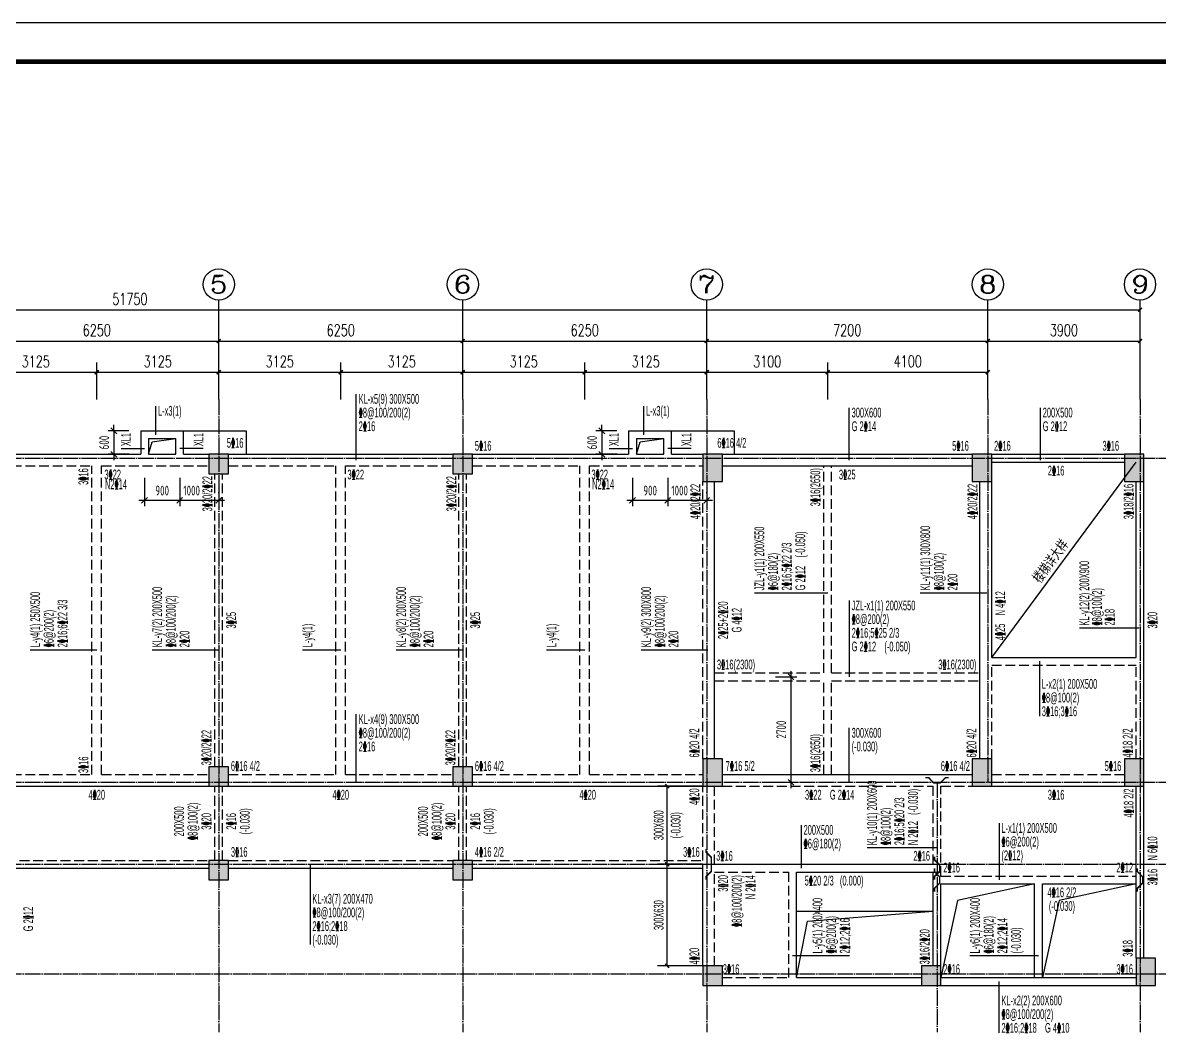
# Model space of a CAD drawing. Extents: x -441005 to 725361, y -182459 to 319313.
# Drawn here: x 318079 to 347193, y 164200 to 190050 of the extents above; entities that cross this region are included whole.
import ezdxf
from ezdxf.enums import TextEntityAlignment as Align

# ---------------------------------------------------------------- set-up
doc = ezdxf.new("R2010")
doc.units = 0
doc.header["$LTSCALE"] = 100
for name, pattern in [('DASHED', [0.75, 0.5, -0.25]), ('DOTE', [2.42, 2, -0.2, 0.02, -0.2]), ('HIDDEN', [7, 5, -2])]:
    doc.linetypes.add(name, pattern=pattern)
doc.layers.get('0').update_dxf_attribs({"linetype": 'CONTINUOUS'})
doc.layers.get('Defpoints').update_dxf_attribs({"linetype": 'CONTINUOUS'})
for name, color, linetype in [('AXIS', 3, 'CONTINUOUS'), ('AXIS_TEXT', 7, 'CONTINUOUS'), ('BEAM', 4, 'DASHED'), ('BEAM_CON', 4, 'CONTINUOUS'), ('B挑板&檐线', 6, 'CONTINUOUS'), ('COLU', 7, 'CONTINUOUS'), ('DOTE', 8, 'DOTE'), ('D洞口边线', 6, 'CONTINUOUS'), ('T模板通用标注', 7, 'CONTINUOUS'), ('吊筋', 1, 'CONTINUOUS'), ('图框', 7, 'CONTINUOUS'), ('尺寸标注', 3, 'CONTINUOUS'), ('梁平法1', 3, 'CONTINUOUS'), ('梁平法2', 8, 'CONTINUOUS')]:
    doc.layers.add(name, color=color, linetype=linetype)
doc.styles.add('_TCH_AXIS', font='COMPLEX', dxfattribs={"bigfont": 'GBCBIG'})
doc.styles.add('_TCH_DIM_T3', font='simplex_.ttf', dxfattribs={"width": 0.705882, "bigfont": 'GBCBIG'})
doc.styles.add('COMPLEX', font='COMPLEX')
doc.styles.add('DIM_FONT', font='tssdeng.shx', dxfattribs={"width": 0.7, "bigfont": '1.shx'})
doc.styles.get("Standard").update_dxf_attribs({"font": 'tssdeng.shx', "bigfont": '1.shx'})
doc.styles.add('TSSD_Rein', font='Tssdeng.shx', dxfattribs={"width": 0.7, "bigfont": '1.shx'})
doc.styles.add('梁平法', font='xxxxx.shx', dxfattribs={"bigfont": 'dxfs.shx'})
doc.dimstyles.new('_TCH_ARCH&&100', dxfattribs={"dimtxt": 297.5, "dimasz": 100, "dimexe": 250, "dimexo": 300, "dimgap": 126.25, "dimtad": 1, "dimdec": 0, "dimzin": 0, "dimdsep": 46, "dimtxsty": '_TCH_DIM_T3', "dimblk": 'ARCHTICK', "dimcen": 0.09, "dimclrt": 7, "dimazin": 2, "dimtfac": 1, "dimtdec": 0, "dimtix": 1, "dimtmove": 2, "dimatfit": 3, "dimfxl": 0, "dimtolj": 1, "dimtzin": 0, "dimarcsym": 0})
doc.dimstyles.new('axis', dxfattribs={"dimtxt": 300, "dimasz": 1, "dimexe": 250, "dimexo": 300, "dimgap": 150, "dimtad": 1, "dimdec": 0, "dimzin": 0, "dimdsep": 46, "dimtxsty": 'Standard', "dimblk": '_DIMX', "dimcen": 0.09, "dimse1": 1, "dimse2": 1, "dimclrt": 7, "dimadec": 1, "dimazin": 0, "dimtfac": 1, "dimtdec": 0, "dimtix": 1, "dimtmove": 2, "dimatfit": 3, "dimfxl": 0, "dimtolj": 1, "dimtzin": 0, "dimarcsym": 0})

# ---------------------------------------------------------------- blocks, each defined once
blk = doc.blocks.new('A2+1_2')
at = {"layer": '图框'}
blk.add_lwpolyline([(0, 0), (89100, 0), (89100, 42000), (0, 42000)], close=True, dxfattribs=at)
at = {"layer": '图框', "const_width": 120}
blk.add_lwpolyline([(2500, 1000), (88100, 1000), (88100, 41000), (2500, 41000)], close=True, dxfattribs=at)
blk = doc.blocks.new('_AXISO')
blk.add_circle((0, 0), 0.5)
at = {"layer": 'AXIS_TEXT', "style": 'COMPLEX', "width": 1.041667}
blk.add_attdef('A', text='', height=0.56, dxfattribs=at).set_placement((-0.25, -0.28), (0.25, -0.28), align=Align.FIT)
blk = doc.blocks.new('_ArchTick')
at = {"color": 0, "linetype": 'ByBlock', "const_width": 0.4}
blk.add_lwpolyline([(-0.5, -0.5), (0.5, 0.5)], dxfattribs=at)
blk = doc.blocks.new('*D2654')
at = {"layer": 'AXIS', "color": 0, "lineweight": -2}
for p, q in [((316850, 180400), (316850, 182150)), ((323100, 180400), (323100, 182150)), ((316850, 181900), (323100, 181900))]:
    blk.add_line(p, q, dxfattribs=at)
at = {"layer": 'Defpoints', "color": 0}
for p in [(323100, 181900), (316850, 180400), (323100, 180400)]:
    blk.add_point(p, dxfattribs=at)
at = {"layer": 'AXIS', "color": 0, "lineweight": -2, "xscale": 100, "yscale": 100, "zscale": 100, "rotation": 180}
blk.add_blockref('_ArchTick', (316850, 181900), dxfattribs=at)
at = {"layer": 'AXIS', "color": 0, "lineweight": -2, "xscale": 100, "yscale": 100, "zscale": 100}
blk.add_blockref('_ArchTick', (323100, 181900), dxfattribs=at)
at = {"layer": 'AXIS', "color": 7, "insert": (319975, 182176), "char_height": 297.5, "attachment_point": 5, "style": '_TCH_DIM_T3'}
blk.add_mtext('\\A1;6250', dxfattribs=at)
blk = doc.blocks.new('*D2655')
at = {"layer": 'AXIS', "color": 0, "lineweight": -2}
for p, q in [((323100, 180400), (323100, 182150)), ((329350, 180400), (329350, 182150)), ((323100, 181900), (329350, 181900))]:
    blk.add_line(p, q, dxfattribs=at)
at = {"layer": 'Defpoints', "color": 0}
for p in [(329350, 181900), (323100, 180400), (329350, 180400)]:
    blk.add_point(p, dxfattribs=at)
at = {"layer": 'AXIS', "color": 0, "lineweight": -2, "xscale": 100, "yscale": 100, "zscale": 100, "rotation": 180}
blk.add_blockref('_ArchTick', (323100, 181900), dxfattribs=at)
at = {"layer": 'AXIS', "color": 0, "lineweight": -2, "xscale": 100, "yscale": 100, "zscale": 100}
blk.add_blockref('_ArchTick', (329350, 181900), dxfattribs=at)
at = {"layer": 'AXIS', "color": 7, "insert": (326225, 182176), "char_height": 297.5, "attachment_point": 5, "style": '_TCH_DIM_T3'}
blk.add_mtext('\\A1;6250', dxfattribs=at)
blk = doc.blocks.new('*D2656')
at = {"layer": 'AXIS', "color": 0, "lineweight": -2}
for p, q in [((329350, 180400), (329350, 182150)), ((335600, 180400), (335600, 182150)), ((329350, 181900), (335600, 181900))]:
    blk.add_line(p, q, dxfattribs=at)
at = {"layer": 'Defpoints', "color": 0}
for p in [(335600, 181900), (329350, 180400), (335600, 180400)]:
    blk.add_point(p, dxfattribs=at)
at = {"layer": 'AXIS', "color": 0, "lineweight": -2, "xscale": 100, "yscale": 100, "zscale": 100, "rotation": 180}
blk.add_blockref('_ArchTick', (329350, 181900), dxfattribs=at)
at = {"layer": 'AXIS', "color": 0, "lineweight": -2, "xscale": 100, "yscale": 100, "zscale": 100}
blk.add_blockref('_ArchTick', (335600, 181900), dxfattribs=at)
at = {"layer": 'AXIS', "color": 7, "insert": (332475, 182176), "char_height": 297.5, "attachment_point": 5, "style": '_TCH_DIM_T3'}
blk.add_mtext('\\A1;6250', dxfattribs=at)
blk = doc.blocks.new('*D2657')
at = {"layer": 'AXIS', "color": 0, "lineweight": -2}
for p, q in [((335600, 180400), (335600, 182150)), ((342800, 180400), (342800, 182150)), ((335600, 181900), (342800, 181900))]:
    blk.add_line(p, q, dxfattribs=at)
at = {"layer": 'Defpoints', "color": 0}
for p in [(342800, 181900), (335600, 180400), (342800, 180400)]:
    blk.add_point(p, dxfattribs=at)
at = {"layer": 'AXIS', "color": 0, "lineweight": -2, "xscale": 100, "yscale": 100, "zscale": 100, "rotation": 180}
blk.add_blockref('_ArchTick', (335600, 181900), dxfattribs=at)
at = {"layer": 'AXIS', "color": 0, "lineweight": -2, "xscale": 100, "yscale": 100, "zscale": 100}
blk.add_blockref('_ArchTick', (342800, 181900), dxfattribs=at)
at = {"layer": 'AXIS', "color": 7, "insert": (339200, 182176), "char_height": 297.5, "attachment_point": 5, "style": '_TCH_DIM_T3'}
blk.add_mtext('\\A1;7200', dxfattribs=at)
blk = doc.blocks.new('*D2658')
at = {"layer": 'AXIS', "color": 0, "lineweight": -2}
for p, q in [((294950, 180400), (294950, 182950)), ((346700, 180400), (346700, 182950)), ((294950, 182700), (346700, 182700))]:
    blk.add_line(p, q, dxfattribs=at)
at = {"layer": 'Defpoints', "color": 0}
for p in [(346700, 182700), (294950, 180400), (346700, 180400)]:
    blk.add_point(p, dxfattribs=at)
at = {"layer": 'AXIS', "color": 0, "lineweight": -2, "xscale": 100, "yscale": 100, "zscale": 100, "rotation": 180}
blk.add_blockref('_ArchTick', (294950, 182700), dxfattribs=at)
at = {"layer": 'AXIS', "color": 0, "lineweight": -2, "xscale": 100, "yscale": 100, "zscale": 100}
blk.add_blockref('_ArchTick', (346700, 182700), dxfattribs=at)
at = {"layer": 'AXIS', "color": 7, "insert": (320825, 182976), "char_height": 297.5, "attachment_point": 5, "style": '_TCH_DIM_T3'}
blk.add_mtext('\\A1;51750', dxfattribs=at)
blk = doc.blocks.new('*D2659')
at = {"layer": 'AXIS', "color": 0, "lineweight": -2}
for p, q in [((342800, 180400), (342800, 182150)), ((346700, 180400), (346700, 182150)), ((342800, 181900), (346700, 181900))]:
    blk.add_line(p, q, dxfattribs=at)
at = {"layer": 'Defpoints', "color": 0}
for p in [(346700, 181900), (342800, 180400), (346700, 180400)]:
    blk.add_point(p, dxfattribs=at)
at = {"layer": 'AXIS', "color": 0, "lineweight": -2, "xscale": 100, "yscale": 100, "zscale": 100, "rotation": 180}
blk.add_blockref('_ArchTick', (342800, 181900), dxfattribs=at)
at = {"layer": 'AXIS', "color": 0, "lineweight": -2, "xscale": 100, "yscale": 100, "zscale": 100}
blk.add_blockref('_ArchTick', (346700, 181900), dxfattribs=at)
at = {"layer": 'AXIS', "color": 7, "insert": (344750, 182176), "char_height": 297.5, "attachment_point": 5, "style": '_TCH_DIM_T3'}
blk.add_mtext('\\A1;3900', dxfattribs=at)
blk = doc.blocks.new('*D2660')
at = {"layer": 'AXIS', "color": 0, "lineweight": -2}
for p, q in [((335600, 180400), (335600, 181350)), ((335600, 181100), (338700, 181100)), ((338700, 180400), (338700, 181350))]:
    blk.add_line(p, q, dxfattribs=at)
at = {"layer": 'Defpoints', "color": 0}
for p in [(338700, 181100), (335600, 180400), (338700, 180400)]:
    blk.add_point(p, dxfattribs=at)
at = {"layer": 'AXIS', "color": 0, "lineweight": -2, "xscale": 100, "yscale": 100, "zscale": 100, "rotation": 180}
blk.add_blockref('_ArchTick', (335600, 181100), dxfattribs=at)
at = {"layer": 'AXIS', "color": 0, "lineweight": -2, "xscale": 100, "yscale": 100, "zscale": 100}
blk.add_blockref('_ArchTick', (338700, 181100), dxfattribs=at)
at = {"layer": 'AXIS', "color": 7, "insert": (337150, 181376), "char_height": 297.5, "attachment_point": 5, "style": '_TCH_DIM_T3'}
blk.add_mtext('\\A1;3100', dxfattribs=at)
blk = doc.blocks.new('*D2661')
at = {"layer": 'AXIS', "color": 0, "lineweight": -2}
for p, q in [((338700, 180400), (338700, 181350)), ((338700, 181100), (342800, 181100)), ((342800, 180400), (342800, 181350))]:
    blk.add_line(p, q, dxfattribs=at)
at = {"layer": 'Defpoints', "color": 0}
for p in [(342800, 181100), (338700, 180400), (342800, 180400)]:
    blk.add_point(p, dxfattribs=at)
at = {"layer": 'AXIS', "color": 0, "lineweight": -2, "xscale": 100, "yscale": 100, "zscale": 100, "rotation": 180}
blk.add_blockref('_ArchTick', (338700, 181100), dxfattribs=at)
at = {"layer": 'AXIS', "color": 0, "lineweight": -2, "xscale": 100, "yscale": 100, "zscale": 100}
blk.add_blockref('_ArchTick', (342800, 181100), dxfattribs=at)
at = {"layer": 'AXIS', "color": 7, "insert": (340750, 181380), "char_height": 297.5, "attachment_point": 5, "style": '_TCH_DIM_T3'}
blk.add_mtext('\\A1;4100', dxfattribs=at)
blk = doc.blocks.new('*D2664')
at = {"layer": 'AXIS', "color": 0, "lineweight": -2}
for p, q in [((316850, 180400), (316850, 181350)), ((316850, 181100), (319975, 181100)), ((319975, 180400), (319975, 181350))]:
    blk.add_line(p, q, dxfattribs=at)
at = {"layer": 'Defpoints', "color": 0}
for p in [(319975, 181100), (316850, 180400), (319975, 180400)]:
    blk.add_point(p, dxfattribs=at)
at = {"layer": 'AXIS', "color": 0, "lineweight": -2, "xscale": 100, "yscale": 100, "zscale": 100, "rotation": 180}
blk.add_blockref('_ArchTick', (316850, 181100), dxfattribs=at)
at = {"layer": 'AXIS', "color": 0, "lineweight": -2, "xscale": 100, "yscale": 100, "zscale": 100}
blk.add_blockref('_ArchTick', (319975, 181100), dxfattribs=at)
at = {"layer": 'AXIS', "color": 7, "insert": (318412, 181376), "char_height": 297.5, "attachment_point": 5, "style": '_TCH_DIM_T3'}
blk.add_mtext('\\A1;3125', dxfattribs=at)
blk = doc.blocks.new('*D2665')
at = {"layer": 'AXIS', "color": 0, "lineweight": -2}
for p, q in [((319975, 180400), (319975, 181350)), ((319975, 181100), (323100, 181100)), ((323100, 180400), (323100, 181350))]:
    blk.add_line(p, q, dxfattribs=at)
at = {"layer": 'Defpoints', "color": 0}
for p in [(323100, 181100), (319975, 180400), (323100, 180400)]:
    blk.add_point(p, dxfattribs=at)
at = {"layer": 'AXIS', "color": 0, "lineweight": -2, "xscale": 100, "yscale": 100, "zscale": 100, "rotation": 180}
blk.add_blockref('_ArchTick', (319975, 181100), dxfattribs=at)
at = {"layer": 'AXIS', "color": 0, "lineweight": -2, "xscale": 100, "yscale": 100, "zscale": 100}
blk.add_blockref('_ArchTick', (323100, 181100), dxfattribs=at)
at = {"layer": 'AXIS', "color": 7, "insert": (321537, 181376), "char_height": 297.5, "attachment_point": 5, "style": '_TCH_DIM_T3'}
blk.add_mtext('\\A1;3125', dxfattribs=at)
blk = doc.blocks.new('*D2666')
at = {"layer": 'AXIS', "color": 0, "lineweight": -2}
for p, q in [((323100, 180400), (323100, 181350)), ((323100, 181100), (326225, 181100)), ((326225, 180400), (326225, 181350))]:
    blk.add_line(p, q, dxfattribs=at)
at = {"layer": 'Defpoints', "color": 0}
for p in [(326225, 181100), (323100, 180400), (326225, 180400)]:
    blk.add_point(p, dxfattribs=at)
at = {"layer": 'AXIS', "color": 0, "lineweight": -2, "xscale": 100, "yscale": 100, "zscale": 100, "rotation": 180}
blk.add_blockref('_ArchTick', (323100, 181100), dxfattribs=at)
at = {"layer": 'AXIS', "color": 0, "lineweight": -2, "xscale": 100, "yscale": 100, "zscale": 100}
blk.add_blockref('_ArchTick', (326225, 181100), dxfattribs=at)
at = {"layer": 'AXIS', "color": 7, "insert": (324662, 181376), "char_height": 297.5, "attachment_point": 5, "style": '_TCH_DIM_T3'}
blk.add_mtext('\\A1;3125', dxfattribs=at)
blk = doc.blocks.new('*D2667')
at = {"layer": 'AXIS', "color": 0, "lineweight": -2}
for p, q in [((326225, 180400), (326225, 181350)), ((326225, 181100), (329350, 181100)), ((329350, 180400), (329350, 181350))]:
    blk.add_line(p, q, dxfattribs=at)
at = {"layer": 'Defpoints', "color": 0}
for p in [(329350, 181100), (326225, 180400), (329350, 180400)]:
    blk.add_point(p, dxfattribs=at)
at = {"layer": 'AXIS', "color": 0, "lineweight": -2, "xscale": 100, "yscale": 100, "zscale": 100, "rotation": 180}
blk.add_blockref('_ArchTick', (326225, 181100), dxfattribs=at)
at = {"layer": 'AXIS', "color": 0, "lineweight": -2, "xscale": 100, "yscale": 100, "zscale": 100}
blk.add_blockref('_ArchTick', (329350, 181100), dxfattribs=at)
at = {"layer": 'AXIS', "color": 7, "insert": (327787, 181376), "char_height": 297.5, "attachment_point": 5, "style": '_TCH_DIM_T3'}
blk.add_mtext('\\A1;3125', dxfattribs=at)
blk = doc.blocks.new('*D2668')
at = {"layer": 'AXIS', "color": 0, "lineweight": -2}
for p, q in [((329350, 180400), (329350, 181350)), ((329350, 181100), (332475, 181100)), ((332475, 180400), (332475, 181350))]:
    blk.add_line(p, q, dxfattribs=at)
at = {"layer": 'Defpoints', "color": 0}
for p in [(332475, 181100), (329350, 180400), (332475, 180400)]:
    blk.add_point(p, dxfattribs=at)
at = {"layer": 'AXIS', "color": 0, "lineweight": -2, "xscale": 100, "yscale": 100, "zscale": 100, "rotation": 180}
blk.add_blockref('_ArchTick', (329350, 181100), dxfattribs=at)
at = {"layer": 'AXIS', "color": 0, "lineweight": -2, "xscale": 100, "yscale": 100, "zscale": 100}
blk.add_blockref('_ArchTick', (332475, 181100), dxfattribs=at)
at = {"layer": 'AXIS', "color": 7, "insert": (330912, 181376), "char_height": 297.5, "attachment_point": 5, "style": '_TCH_DIM_T3'}
blk.add_mtext('\\A1;3125', dxfattribs=at)
blk = doc.blocks.new('*D2669')
at = {"layer": 'AXIS', "color": 0, "lineweight": -2}
for p, q in [((332475, 180400), (332475, 181350)), ((332475, 181100), (335600, 181100)), ((335600, 180400), (335600, 181350))]:
    blk.add_line(p, q, dxfattribs=at)
at = {"layer": 'Defpoints', "color": 0}
for p in [(335600, 181100), (332475, 180400), (335600, 180400)]:
    blk.add_point(p, dxfattribs=at)
at = {"layer": 'AXIS', "color": 0, "lineweight": -2, "xscale": 100, "yscale": 100, "zscale": 100, "rotation": 180}
blk.add_blockref('_ArchTick', (332475, 181100), dxfattribs=at)
at = {"layer": 'AXIS', "color": 0, "lineweight": -2, "xscale": 100, "yscale": 100, "zscale": 100}
blk.add_blockref('_ArchTick', (335600, 181100), dxfattribs=at)
at = {"layer": 'AXIS', "color": 7, "insert": (334037, 181376), "char_height": 297.5, "attachment_point": 5, "style": '_TCH_DIM_T3'}
blk.add_mtext('\\A1;3125', dxfattribs=at)
blk = doc.blocks.new('*D2744')
at = {"layer": 'Defpoints', "color": 0}
for p in [(334586, 168500), (335500, 168500), (335500, 165900)]:
    blk.add_point(p, dxfattribs=at)
at = {"layer": '梁平法2', "color": 0, "lineweight": -2}
for p, q in [((335500, 168500), (334336, 168500)), ((334586, 165900), (334586, 168500)), ((335500, 165900), (334336, 165900))]:
    blk.add_line(p, q, dxfattribs=at)
at = {"layer": '梁平法2', "color": 0, "lineweight": -2, "xscale": 100, "yscale": 100, "zscale": 100}
for p, rotation in [((334586, 168500), 90), ((334586, 165900), 270)]:
    blk.add_blockref('_ArchTick', p, dxfattribs=dict(at, rotation=rotation))
blk = doc.blocks.new('*D2745')
at = {"layer": 'Defpoints', "color": 0}
for p in [(334586, 170500), (335500, 170500), (335500, 168500)]:
    blk.add_point(p, dxfattribs=at)
at = {"layer": '梁平法2', "color": 0, "lineweight": -2}
for p, q in [((335500, 170500), (334336, 170500)), ((334586, 168500), (334586, 170500)), ((335500, 168500), (334336, 168500))]:
    blk.add_line(p, q, dxfattribs=at)
at = {"layer": '梁平法2', "color": 0, "lineweight": -2, "xscale": 100, "yscale": 100, "zscale": 100}
for p, rotation in [((334586, 170500), 90), ((334586, 168500), 270)]:
    blk.add_blockref('_ArchTick', p, dxfattribs=dict(at, rotation=rotation))
blk = doc.blocks.new('_OBLIQUE')
at = {"color": 0, "linetype": 'ByBlock'}
blk.add_line((-0.5, -0.5), (0.5, 0.5), dxfattribs=at)
blk = doc.blocks.new('*D2940')
at = {"layer": 'Defpoints', "color": 0}
for p in [(321200, 178700), (322100, 178700), (321200, 177820)]:
    blk.add_point(p, dxfattribs=at)
at = {"layer": '尺寸标注', "color": 0, "lineweight": -2}
for p, q in [((321200, 178400), (321200, 177670)), ((322100, 178400), (322100, 177670)), ((322250, 177820), (321050, 177820))]:
    blk.add_line(p, q, dxfattribs=at)
at = {"layer": '尺寸标注', "color": 0, "lineweight": -2, "xscale": 150, "yscale": 150, "zscale": 150, "rotation": 180}
blk.add_blockref('_OBLIQUE', (321200, 177820), dxfattribs=at)
at = {"layer": '尺寸标注', "color": 0, "lineweight": -2, "xscale": 150, "yscale": 150, "zscale": 150}
blk.add_blockref('_OBLIQUE', (322100, 177820), dxfattribs=at)
at = {"layer": '尺寸标注', "color": 7, "insert": (321650, 178070), "char_height": 250, "attachment_point": 5, "style": 'DIM_FONT'}
blk.add_mtext('\\A1;900', dxfattribs=at)
blk = doc.blocks.new('_DIMX')
blk.add_line((-150, 0), (150, 0))
at = {"const_width": 50}
blk.add_lwpolyline([(-70, -70), (70, 70)], dxfattribs=at)
blk = doc.blocks.new('*D2941')
at = {"layer": 'Defpoints', "color": 0}
for p in [(321100, 179600), (320413, 179000), (321100, 179000)]:
    blk.add_point(p, dxfattribs=at)
at = {"layer": '尺寸标注', "color": 0, "lineweight": -2}
for p, q in [((320413, 179600), (320413, 179750)), ((320800, 179600), (320263, 179600)), ((320413, 179600), (320413, 179000)), ((320800, 179000), (320263, 179000)), ((320413, 179000), (320413, 178850))]:
    blk.add_line(p, q, dxfattribs=at)
at = {"layer": '尺寸标注', "color": 0, "lineweight": -2, "xscale": 150, "yscale": 150, "zscale": 150}
for p, rotation in [((320413, 179600), 270), ((320413, 179000), 90)]:
    blk.add_blockref('_OBLIQUE', p, dxfattribs=dict(at, rotation=rotation))
at = {"layer": '尺寸标注', "color": 7, "insert": (320163, 179300), "char_height": 250, "attachment_point": 5, "rotation": 90, "style": 'DIM_FONT'}
blk.add_mtext('\\A1;600', dxfattribs=at)
blk = doc.blocks.new('*D2942')
at = {"layer": 'Defpoints', "color": 0}
for p in [(333700, 178700), (334600, 178700), (333700, 177820)]:
    blk.add_point(p, dxfattribs=at)
at = {"layer": '尺寸标注', "color": 0, "lineweight": -2}
for p, q in [((333700, 178400), (333700, 177670)), ((334600, 178400), (334600, 177670)), ((334750, 177820), (333550, 177820))]:
    blk.add_line(p, q, dxfattribs=at)
at = {"layer": '尺寸标注', "color": 0, "lineweight": -2, "xscale": 150, "yscale": 150, "zscale": 150, "rotation": 180}
blk.add_blockref('_OBLIQUE', (333700, 177820), dxfattribs=at)
at = {"layer": '尺寸标注', "color": 0, "lineweight": -2, "xscale": 150, "yscale": 150, "zscale": 150}
blk.add_blockref('_OBLIQUE', (334600, 177820), dxfattribs=at)
at = {"layer": '尺寸标注', "color": 7, "insert": (334150, 178070), "char_height": 250, "attachment_point": 5, "style": 'DIM_FONT'}
blk.add_mtext('\\A1;900', dxfattribs=at)
blk = doc.blocks.new('*D2943')
at = {"layer": 'Defpoints', "color": 0}
for p in [(333600, 179600), (332913, 179000), (333600, 179000)]:
    blk.add_point(p, dxfattribs=at)
at = {"layer": '尺寸标注', "color": 0, "lineweight": -2}
for p, q in [((332913, 179600), (332913, 179750)), ((333300, 179600), (332763, 179600)), ((332913, 179600), (332913, 179000)), ((333300, 179000), (332763, 179000)), ((332913, 179000), (332913, 178850))]:
    blk.add_line(p, q, dxfattribs=at)
at = {"layer": '尺寸标注', "color": 0, "lineweight": -2, "xscale": 150, "yscale": 150, "zscale": 150}
for p, rotation in [((332913, 179600), 270), ((332913, 179000), 90)]:
    blk.add_blockref('_OBLIQUE', p, dxfattribs=dict(at, rotation=rotation))
at = {"layer": '尺寸标注', "color": 7, "insert": (332663, 179300), "char_height": 250, "attachment_point": 5, "rotation": 90, "style": 'DIM_FONT'}
blk.add_mtext('\\A1;600', dxfattribs=at)
blk = doc.blocks.new('*D2944')
at = {"layer": 'Defpoints', "color": 0}
for p in [(322100, 178700), (323100, 178700), (322100, 177820)]:
    blk.add_point(p, dxfattribs=at)
at = {"layer": '尺寸标注', "color": 0, "lineweight": -2}
for p, q in [((322100, 178400), (322100, 177670)), ((323100, 178400), (323100, 177670)), ((323250, 177820), (321950, 177820))]:
    blk.add_line(p, q, dxfattribs=at)
at = {"layer": '尺寸标注', "color": 0, "lineweight": -2, "xscale": 150, "yscale": 150, "zscale": 150, "rotation": 180}
blk.add_blockref('_OBLIQUE', (322100, 177820), dxfattribs=at)
at = {"layer": '尺寸标注', "color": 0, "lineweight": -2, "xscale": 150, "yscale": 150, "zscale": 150}
blk.add_blockref('_OBLIQUE', (323100, 177820), dxfattribs=at)
at = {"layer": '尺寸标注', "color": 7, "insert": (322406, 178070), "char_height": 250, "attachment_point": 5, "style": 'DIM_FONT'}
blk.add_mtext('\\A1;1000', dxfattribs=at)
blk = doc.blocks.new('*D2945')
at = {"layer": 'Defpoints', "color": 0}
for p in [(334600, 178700), (335600, 178700), (334600, 177820)]:
    blk.add_point(p, dxfattribs=at)
at = {"layer": '尺寸标注', "color": 0, "lineweight": -2}
for p, q in [((334600, 178400), (334600, 177670)), ((335600, 178400), (335600, 177670)), ((335750, 177820), (334450, 177820))]:
    blk.add_line(p, q, dxfattribs=at)
at = {"layer": '尺寸标注', "color": 0, "lineweight": -2, "xscale": 150, "yscale": 150, "zscale": 150, "rotation": 180}
blk.add_blockref('_OBLIQUE', (334600, 177820), dxfattribs=at)
at = {"layer": '尺寸标注', "color": 0, "lineweight": -2, "xscale": 150, "yscale": 150, "zscale": 150}
blk.add_blockref('_OBLIQUE', (335600, 177820), dxfattribs=at)
at = {"layer": '尺寸标注', "color": 7, "insert": (334906, 178070), "char_height": 250, "attachment_point": 5, "style": 'DIM_FONT'}
blk.add_mtext('\\A1;1000', dxfattribs=at)
blk = doc.blocks.new('*D2956')
at = {"layer": 'Defpoints', "color": 0}
for p in [(337059, 173300), (337759, 173300), (337059, 170600)]:
    blk.add_point(p, dxfattribs=at)
at = {"layer": '尺寸标注', "color": 0, "lineweight": -2}
for p, q in [((337359, 173300), (337909, 173300)), ((337759, 170450), (337759, 173450)), ((337359, 170600), (337909, 170600))]:
    blk.add_line(p, q, dxfattribs=at)
at = {"layer": '尺寸标注', "color": 0, "lineweight": -2, "xscale": 150, "yscale": 150, "zscale": 150}
for p, rotation in [((337759, 173300), 90), ((337759, 170600), 270)]:
    blk.add_blockref('_OBLIQUE', p, dxfattribs=dict(at, rotation=rotation))
at = {"layer": '尺寸标注', "color": 7, "insert": (337509, 171950), "char_height": 250, "attachment_point": 5, "rotation": 90, "style": 'DIM_FONT'}
blk.add_mtext('\\A1;2700', dxfattribs=at)

msp = doc.modelspace()

# ---------------------------------------------------------------- hatches: boundary and pattern name
at = {"layer": 'COLU'}
for points in [[(323350, 178500), (323350, 179000), (322850, 179000), (322850, 178500)], [(329600, 178500), (329600, 179000), (329100, 179000), (329100, 178500)], [(336000, 178300), (336000, 179000), (335500, 179000), (335500, 178300)], [(342900, 178300), (342900, 179000), (342400, 179000), (342400, 178300)], [(346800, 178300), (346800, 179000), (346300, 179000), (346300, 178300)], [(336000, 170500), (336000, 171200), (335500, 171200), (335500, 170500)], [(342900, 170500), (342900, 171200), (342400, 171200), (342400, 170500)], [(346800, 170500), (346800, 171200), (346300, 171200), (346300, 170500)], [(323350, 170500), (323350, 171000), (322850, 171000), (322850, 170500)], [(329600, 170500), (329600, 171000), (329100, 171000), (329100, 170500)], [(323350, 168100), (323350, 168600), (322850, 168600), (322850, 168100)], [(329600, 168100), (329600, 168600), (329100, 168600), (329100, 168100)], [(347100, 165400), (347100, 166100), (346600, 166100), (346600, 165400)], [(336000, 165400), (336000, 165900), (335500, 165900), (335500, 165400)], [(341600, 165400), (341600, 165900), (341100, 165900), (341100, 165400)]]:
    msp.add_hatch(color=251, dxfattribs=at).paths.add_polyline_path(points)

# ---------------------------------------------------------------- linework, layer by layer
at = {"layer": 'AXIS'}
for p, q in [((323100, 180400), (323100, 182950)), ((329350, 180400), (329350, 182950)), ((335600, 180400), (335600, 182950)), ((342800, 180400), (342800, 182950)), ((346700, 180600), (346700, 182950))]:
    msp.add_line(p, q, dxfattribs=at)
at = {"layer": 'BEAM', "linetype": 'HIDDEN', "ltscale": 0.5}
for p, q in [((317100, 178700), (319850, 178700)), ((319850, 170800), (319850, 178700)), ((320100, 170800), (320100, 178700)), ((320100, 178700), (322850, 178700)), ((323000, 171000), (323000, 178500)), ((323200, 171000), (323200, 178500)), ((323350, 178700), (326100, 178700)), ((326100, 170800), (326100, 178700)), ((326350, 170800), (326350, 178700)), ((326350, 178700), (329100, 178700)), ((329250, 171000), (329250, 178500)), ((329450, 171000), (329450, 178500)), ((329600, 178700), (332350, 178700)), ((332350, 170800), (332350, 178700)), ((332600, 178700), (335500, 178700)), ((332600, 170800), (332600, 178700)), ((338600, 173400), (338600, 178700)), ((338800, 173400), (338800, 178700)), ((335500, 171200), (335500, 178300)), ((342900, 173600), (346600, 173600)), ((342900, 171200), (342900, 173600)), ((346600, 171200), (346600, 173600)), ((335800, 173400), (338600, 173400)), ((338800, 173400), (342600, 173400)), ((335800, 173200), (338600, 173200)), ((338600, 170800), (338600, 173200)), ((338800, 173200), (342600, 173200)), ((338800, 170800), (338800, 173200)), ((317100, 170800), (319850, 170800)), ((320100, 170800), (322850, 170800)), ((323350, 170800), (326100, 170800)), ((326350, 170800), (329100, 170800)), ((329600, 170800), (332350, 170800)), ((332600, 170800), (335500, 170800)), ((342900, 170800), (346300, 170800)), ((323000, 168600), (323000, 170500)), ((323200, 168600), (323200, 170500)), ((329250, 168600), (329250, 170500)), ((329450, 168600), (329450, 170500)), ((335501.7, 168600), (335500, 170500)), ((335800, 168500), (335800, 170500)), ((336000, 170500), (341400, 170500)), ((341400, 168500), (341400, 170500)), ((341600, 170500), (342400, 170500)), ((341600, 168200), (341600, 170500)), ((316950, 168600), (322850, 168600)), ((323350, 168600), (329100, 168600)), ((329600, 168600), (335501.7, 168600)), ((335800, 168300), (337700, 168300)), ((335800, 165900), (335800, 168300)), ((337700, 165600), (337700, 168300)), ((341600, 168200), (346600, 168200)), ((336000, 165600), (337700, 165600))]:
    msp.add_line(p, q, dxfattribs=at)
at = {"layer": 'BEAM_CON'}
for p, q in [((321100, 179600), (322200, 179600)), ((321100, 179600), (321100, 179000)), ((321300, 179400), (322000, 179400)), ((321300, 179400), (321300, 179000)), ((322000, 179000), (322000, 179400)), ((322200, 179000), (322200, 179600)), ((333600, 179600), (334700, 179600)), ((333600, 179600), (333600, 179000)), ((333800, 179400), (334500, 179400)), ((333800, 179400), (333800, 179000)), ((334500, 179000), (334500, 179400)), ((334700, 179000), (334700, 179600)), ((317100, 179000), (321100, 179000)), ((321300, 179000), (322000, 179000)), ((322200, 179000), (322850, 179000)), ((323350, 179000), (329100, 179000)), ((329600, 179000), (333600, 179000)), ((333800, 179000), (334500, 179000)), ((334700, 179000), (335500, 179000)), ((336000, 179000), (342400, 179000)), ((342900, 179000), (346300, 179000)), ((342900, 178800), (346300, 178800)), ((336000, 178700), (342400, 178700)), ((335800, 171200), (335800, 178300)), ((342600, 171200), (342600, 178300)), ((342900, 173800), (342900, 178300)), ((346600, 173800), (346600, 178300)), ((346800, 171200), (346800, 178300)), ((342900, 173800), (346600, 173800)), ((336000, 170800), (342400, 170800)), ((317100, 170500), (322850, 170500)), ((323350, 170500), (329100, 170500)), ((329600, 170500), (335500, 170500)), ((342900, 170500), (346300, 170500)), ((346600, 166100), (346600, 170500)), ((346800, 166100), (346800, 170500)), ((316950, 168400), (322850, 168400)), ((323350, 168400), (329100, 168400)), ((329600, 168400), (335500, 168400)), ((335500, 168500), (341600, 168500)), ((335500, 165900), (335500, 168500)), ((337900, 168300), (341600, 168300)), ((337900, 165600), (337900, 168300)), ((341400, 165900), (341400, 168300)), ((341600, 168000), (344000, 168000)), ((341600, 165900), (341600, 168000)), ((344000, 165600), (344000, 168000)), ((344200, 165600), (344200, 168000)), ((344200, 168000), (346600, 168000)), ((336000, 165400), (341100, 165400)), ((337900, 165600), (341100, 165600)), ((341600, 165600), (346600, 165600)), ((341600, 165400), (346600, 165400))]:
    msp.add_line(p, q, dxfattribs=at)
at = {"layer": 'B挑板&檐线'}
msp.add_line((337900, 167300), (341400, 167300), dxfattribs=at)
for points in [[(322200, 179000), (322200, 179600), (323800, 179600), (323800, 179000)], [(334700, 179000), (334700, 179600), (336300, 179600), (336300, 179000)]]:
    msp.add_lwpolyline(points, dxfattribs=at)
at = {"layer": 'COLU'}
for points in [[(323350, 178500), (323350, 179000), (322850, 179000), (322850, 178500)], [(329600, 178500), (329600, 179000), (329100, 179000), (329100, 178500)], [(336000, 178300), (336000, 179000), (335500, 179000), (335500, 178300)], [(342900, 178300), (342900, 179000), (342400, 179000), (342400, 178300)], [(346800, 178300), (346800, 179000), (346300, 179000), (346300, 178300)], [(336000, 170500), (336000, 171200), (335500, 171200), (335500, 170500)], [(342900, 170500), (342900, 171200), (342400, 171200), (342400, 170500)], [(346800, 170500), (346800, 171200), (346300, 171200), (346300, 170500)], [(323350, 170500), (323350, 171000), (322850, 171000), (322850, 170500)], [(329600, 170500), (329600, 171000), (329100, 171000), (329100, 170500)], [(323350, 168100), (323350, 168600), (322850, 168600), (322850, 168100)], [(329600, 168100), (329600, 168600), (329100, 168600), (329100, 168100)], [(347100, 165400), (347100, 166100), (346600, 166100), (346600, 165400)], [(336000, 165400), (336000, 165900), (335500, 165900), (335500, 165400)], [(341600, 165400), (341600, 165900), (341100, 165900), (341100, 165400)]]:
    msp.add_lwpolyline(points, close=True, dxfattribs=at)
at = {"layer": 'DOTE', "ltscale": 2}
for p, q in [((323100, 180400), (323100, 164200)), ((329350, 180400), (329350, 164200)), ((335600, 180400), (335600, 164200)), ((342800, 180400), (342800, 170600)), ((346700, 180400), (346700, 164200)), ((293450, 178900), (348200, 178900)), ((293450, 170600), (348200, 170600)), ((341500, 170600), (341500, 164200)), ((293450, 168500), (348200, 168500)), ((293450, 165700), (348200, 165700))]:
    msp.add_line(p, q, dxfattribs=at)
at = {"layer": 'D洞口边线'}
for points in [[(321300, 179000), (321395.8, 179320.8), (322000, 179400)], [(333800, 179000), (333895.8, 179320.8), (334500, 179400)], [(344000, 168000), (344000, 168000), (342024.3, 167575.7), (341600, 165600)], [(346600, 168000), (346600, 168000), (344624.3, 167575.7), (344200, 165600)], [(337900, 165600), (338183.1, 167047.6), (341400, 167300)]]:
    msp.add_lwpolyline(points, dxfattribs=at)
at = {"layer": 'T模板通用标注'}
msp.add_line((342900, 173800), (346600, 178800), dxfattribs=at)
at = {"layer": '吊筋', "const_width": 40}
for points in [[(341204, 170718), (341284, 170718), (341420, 170582), (341580, 170582), (341716, 170718), (341796, 170718)], [(335582, 168104), (335582, 168184), (335718, 168320), (335718, 168680), (335582, 168816), (335582, 168896)], [(341432, 168104), (341432, 168184), (341568, 168320), (341568, 168480), (341432, 168616), (341432, 168696)], [(341432, 167804), (341432, 167884), (341568, 168020), (341568, 168180), (341432, 168316), (341432, 168396)], [(346632, 167804), (346632, 167884), (346768, 168020), (346768, 168180), (346632, 168316), (346632, 168396)]]:
    msp.add_lwpolyline(points, dxfattribs=at)
at = {"layer": '梁平法1'}
for p, q in [((326623.5, 178850), (326623.5, 180542.5)), ((339251.6, 178850), (339251.6, 180191.4)), ((344147.4, 178850), (344147.4, 180191.4)), ((339251.6, 175253.4), (339251.6, 173300)), ((344122.9, 173700), (344122.9, 172295)), ((326623.5, 170600), (326623.5, 172342.5)), ((339251.6, 170600), (339251.6, 171992.5)), ((338020.3, 169506.8), (338020.3, 168400)), ((343089.2, 169556.8), (343089.2, 168100)), ((325437.6, 168500), (325437.6, 166445.2)), ((343089.2, 164183.5), (343089.2, 165500))]:
    msp.add_line(p, q, dxfattribs=at)
at = {"layer": '梁平法2', "color": 6}
for p, q in [((321481.4, 180234.4), (321481.4, 179500)), ((333981.4, 180234.4), (333981.4, 179500)), ((320600, 179144.8), (321200, 179144.8)), ((322700, 179144.8), (322100, 179144.8)), ((333100, 179144.8), (333700, 179144.8)), ((335200, 179144.8), (334600, 179144.8)), ((336820.2, 175454.5), (338700, 175454.5)), ((341070.2, 175454.5), (342775, 175454.5)), ((345147.8, 174552.6), (346675, 174552.6)), ((318270.2, 173996.6), (319975, 173996.6)), ((321395.2, 173996.6), (323100, 173996.6)), ((325245.2, 173996.6), (326225, 173996.6)), ((327645.2, 173996.6), (329350, 173996.6)), ((331495.2, 173996.6), (332475, 173996.6)), ((333920.2, 173996.6), (335625, 173996.6)), ((339706.7, 168929.7), (341500, 168929.7)), ((339257.7, 166157.2), (337800, 166157.2)), ((344100, 166157.2), (342342.3, 166157.2))]:
    msp.add_line(p, q, dxfattribs=at)

# ---------------------------------------------------------------- block references
msp.add_blockref('A2+1_2', (284450, 148050))
at = {"layer": 'AXIS'}
ref = msp.add_blockref('_AXISO', (323100, 183350), dxfattribs=dict(at, xscale=800, yscale=800, zscale=800))
ref.add_attrib('A', '5', dxfattribs={"layer": 'AXIS_TEXT', "height": 452.5, "style": '_TCH_AXIS', "width": 1.5}).set_placement((322873.7, 183123.7), (323326.3, 183123.7), align=Align.FIT)
ref = msp.add_blockref('_AXISO', (329350, 183350), dxfattribs=dict(at, xscale=800, yscale=800, zscale=800))
ref.add_attrib('A', '6', dxfattribs={"layer": 'AXIS_TEXT', "height": 452.5, "style": '_TCH_AXIS', "width": 1.5}).set_placement((329123.7, 183123.7), (329576.3, 183123.7), align=Align.FIT)
ref = msp.add_blockref('_AXISO', (335600, 183350), dxfattribs=dict(at, xscale=800, yscale=800, zscale=800))
ref.add_attrib('A', '7', dxfattribs={"layer": 'AXIS_TEXT', "height": 452.5, "style": '_TCH_AXIS', "width": 1.5}).set_placement((335373.7, 183123.7), (335826.3, 183123.7), align=Align.FIT)
ref = msp.add_blockref('_AXISO', (342800, 183350), dxfattribs=dict(at, xscale=800, yscale=800, zscale=800))
ref.add_attrib('A', '8', dxfattribs={"layer": 'AXIS_TEXT', "height": 452.5, "style": '_TCH_AXIS', "width": 1.5}).set_placement((342573.7, 183123.7), (343026.3, 183123.7), align=Align.FIT)
ref = msp.add_blockref('_AXISO', (346700, 183350), dxfattribs=dict(at, xscale=800, yscale=800, zscale=800))
ref.add_attrib('A', '9', dxfattribs={"layer": 'AXIS_TEXT', "height": 452.5, "style": '_TCH_AXIS', "width": 1.5}).set_placement((346473.7, 183123.7), (346926.3, 183123.7), align=Align.FIT)

# ---------------------------------------------------------------- texts
at = {"layer": 'T模板通用标注', "style": 'TSSD_Rein', "width": 0.8}
msp.add_text('楼梯详大样', height=300, rotation=53.49856, dxfattribs=at).set_placement((344156.9, 175666.7))
at = {"layer": '梁平法1', "style": '梁平法', "width": 0.5}
for s, p in [('KL-x5(9) 300X500', (326684.1, 180292.9)), ('%%1328@100/200(2)', (326684.1, 179942.9)), ('300X600', (339312.2, 179942.9)), ('200X500', (344208, 179942.9)), ('2%%13216', (326684.1, 179592.9)), ('G 2%%13214', (339312.2, 179592.9)), ('G 2%%13212', (344208, 179592.9)), ('5%%13216', (329661.6, 179092.8)), ('2%%13216', (342961.6, 179092.8)), ('JZL-x1(1) 200X550', (339312.2, 175003)), ('%%1328@200(2)', (339312.2, 174653)), ('2%%13216;5%%13225 2/3', (339312.2, 174303)), ('G 2%%13212    (-0.050)', (339312.2, 173953)), ('3%%13216(2300)', (335861.6, 173492.8)), ('L-x2(1) 200X500', (344183.6, 172994.3)), ('%%1328@100(2)', (344183.6, 172644.3)), ('KL-x4(9) 300X500', (326684.1, 172092.9)), ('3%%13216;3%%13216', (344183.6, 172294.3)), ('%%1328@100/200(2)', (326684.1, 171742.9)), ('300X600', (339312.2, 171742.9)), ('2%%13216', (326684.1, 171392.9)), ('(-0.030)', (339312.2, 171392.9)), ('6%%13216 4/2', (323411.6, 170892.8)), ('6%%13216 4/2', (329661.6, 170892.8)), ('7%%13216 5/2', (336086.3, 170892.8)), ('200X500', (338080.9, 169256.4)), ('L-x1(1) 200X500', (343149.8, 169306.4)), ('%%1326@180(2)', (338080.9, 168906.4)), ('%%1326@200(2)', (343149.8, 168956.4)), ('3%%13216', (323411.6, 168692.8)), ('4%%13216 2/2', (329661.6, 168692.8)), ('(2%%13212)', (343149.8, 168606.4)), ('3%%13216', (335842.5, 168592.8)), ('2%%13216', (341661.6, 168292.8)), ('KL-x3(7) 200X470', (325498.2, 167493.4)), ('%%1328@100/200(2)', (325498.2, 167143.4)), ('2%%13216;2%%13218', (325498.2, 166793.4)), ('(-0.030)', (325498.2, 166443.4)), ('3%%13216', (336011.6, 165692.8)), ('2%%13216', (341661.6, 165692.8)), ('KL-x2(2) 200X600', (343149.8, 164889.4)), ('%%1328@100/200(2)', (343149.8, 164539.4)), ('2%%13216;2%%13218    G 4%%13210', (343149.8, 164189.4))]:
    msp.add_text(s, height=250, dxfattribs=at).set_placement(p)
for s, p in [('5%%13216', (323520, 179092.8)), ('6%%13216 4/2', (336244, 179092.8)), ('N2%%13214', (320467.8, 178030.8)), ('N2%%13214', (332946.2, 178030.8))]:
    msp.add_text(s, height=250, dxfattribs=at).set_placement(p, align=Align.BOTTOM_CENTER)
for s, p in [('5%%13216', (342314.7, 179092.8)), ('3%%13216', (346163.8, 179092.8)), ('3%%13216(2300)', (342508.3, 173492.8)), ('6%%13216 4/2', (342341.6, 170892.8)), ('5%%13216', (346220.1, 170892.8)), ('3%%13216', (335420.1, 168692.8)), ('2%%13216', (341320.1, 168592.8)), ('2%%13212', (346520.1, 168292.8)), ('3%%13216', (346520.1, 165692.8))]:
    msp.add_text(s, height=250, dxfattribs=at).set_placement(p, align=Align.RIGHT)
for s, p in [('3%%13222', (320383.1, 178357.2)), ('3%%13222', (326608.6, 178357.2)), ('3%%13222', (332858.6, 178357.2)), ('3%%13225', (339200, 178357.2)), ('2%%13216', (344550, 178457.2)), ('4%%13220', (319975, 170157.2)), ('4%%13220', (326225, 170157.2)), ('4%%13220', (332550, 170157.2)), ('3%%13222    G 2%%13214', (338750, 170157.2)), ('3%%13216', (344550, 170157.2)), ('5%%13220 2/3   (0.000)', (338862.9, 167957.2)), ('4%%13216 2/2', (344700, 167657.2)), ('(-0.030)', (344700, 167307.2))]:
    msp.add_text(s, height=250, rotation=360, dxfattribs=at).set_placement(p, align=Align.CENTER)
at = {"layer": '梁平法2', "color": 6, "style": '梁平法', "width": 0.5}
for p in [(321543.9, 179988), (334043.9, 179988)]:
    msp.add_text('L-x3(1)', height=250, dxfattribs=at).set_placement(p)
for s, p in [('XL1', (320846.5, 179207.3)), ('XL1', (322703.5, 179207.3)), ('XL1', (333346.5, 179207.3)), ('XL1', (335203.5, 179207.3)), ('JZL-y1(1) 200X550', (337072.8, 175515.1)), ('G 2%%13212    (-0.050)', (338122.8, 175515.1)), ('KL-y11(1) 300X800', (341322.8, 175515.1)), ('2%%13216;5%%13222 2/3', (337772.8, 175515.1)), ('%%1326@180(2)', (337422.8, 175515.1)), ('%%1328@100(2)', (341672.8, 175515.1)), ('2%%13220', (342022.8, 175515.1)), ('KL-y12(2) 200X900', (345397.8, 174615.1)), ('L-y4(1) 250X500', (318522.8, 174057.3)), ('KL-y7(2) 200X500', (321647.8, 174057.3)), ('KL-y8(2) 200X500', (327897.8, 174057.3)), ('KL-y9(2) 300X800', (334172.8, 174057.3)), ('%%1328@100(2)', (345722.8, 174615.1)), ('2%%13216;6%%13222 3/3', (319222.8, 174057.3)), ('%%1328@100/200(2)', (321997.8, 174057.3)), ('%%1328@100/200(2)', (328247.8, 174057.3)), ('%%1328@100/200(2)', (334522.8, 174057.3)), ('2%%13218', (346047.8, 174615.1)), ('%%1326@200(2)', (318872.8, 174057.3)), ('2%%13220', (322347.8, 174057.3)), ('L-y4(1)', (325497.8, 174057.3)), ('2%%13220', (328597.8, 174057.3)), ('L-y4(1)', (331747.8, 174057.3)), ('2%%13220', (334872.8, 174057.3)), ('3%%13220/2%%13222', (322907.2, 171036)), ('3%%13220/2%%13222', (329157.2, 171036)), ('6%%13220 4/2', (335407.2, 171236)), ('6%%13220 4/2', (342507.2, 171236)), ('4%%13218 2/2', (346507.2, 171236)), ('3%%13216(2650)', (338507.2, 170858.7)), ('3%%13216', (319757.2, 170836)), ('KL-y10(1) 200X600', (339959.3, 168990.3)), ('2%%13216;5%%13220 2/3', (340659.3, 168990.3)), ('N 2%%13212   (-0.030)', (341009.3, 168990.3)), ('%%1328@100(2)', (340309.3, 168990.3)), ('L-y5(1) 200X400', (338562, 166217.8)), ('L-y6(1) 200X400', (342597.8, 166217.8)), ('%%1326@200(2)', (338912, 166217.8)), ('2%%13212;2%%13216', (339262, 166217.8)), ('%%1326@180(2)', (342947.8, 166217.8)), ('2%%13212;2%%13214', (343297.8, 166217.8)), ('3%%13216/2%%13220', (341307.2, 165936)), ('(-0.030)', (343647.8, 166217.8)), ('4%%13220', (335407.2, 165936)), ('3%%13218', (346507.2, 166136))]:
    msp.add_text(s, height=250, rotation=90, dxfattribs=at).set_placement(p)
for s, p in [('3%%13216', (319757.2, 178641.7)), ('3%%13216(2650)', (338507.2, 178645.4)), ('3%%13220/2%%13222', (322932.2, 178441.7)), ('3%%13220/2%%13222', (329182.2, 178441.7)), ('4%%13220/2%%13222', (335432.2, 178241.7)), ('4%%13220/2%%13222', (342532.2, 178241.7)), ('3%%13218/2%%13216', (346532.2, 178241.7)), ('4%%13220', (335407.2, 170445.4)), ('4%%13218 2/2', (346532.2, 170441.7)), ('3%%13220', (336142.8, 168224.2)), ('%%1328@100/200(2)', (336492.8, 168224.2)), ('N 2%%13214', (336842.8, 168224.2))]:
    msp.add_text(s, height=250, rotation=90, dxfattribs=at).set_placement(p, align=Align.RIGHT)
for s, p in [('4%%13225    N 4%%13212', (343242.8, 174865.9)), ('2%%13225+2%%13220', (336142.8, 174750)), ('G 4%%13212', (336492.8, 174750)), ('3%%13225', (323542.8, 174750)), ('3%%13225', (329792.8, 174750)), ('3%%13220', (347142.8, 174750)), ('200X500', (322207.2, 169600)), ('%%1328@100(2)', (322557.2, 169600)), ('3%%13220', (322907.2, 169600)), ('2%%13216', (323542.8, 169600)), ('(-0.030)', (323892.8, 169600)), ('200X500', (328457.2, 169600)), ('%%1328@100(2)', (328807.2, 169600)), ('3%%13220', (329157.2, 169600)), ('2%%13216', (329792.8, 169600)), ('(-0.030)', (330142.8, 169600)), ('300X600', (334493.6, 169500)), ('(-0.030)', (334929.2, 169500)), ('3%%13216    N 6%%13210', (347142.8, 168586.8)), ('300X630', (334493.6, 167200)), ('G 2%%13212', (318342.8, 167100))]:
    msp.add_text(s, height=250, rotation=90, dxfattribs=at).set_placement(p, align=Align.CENTER)

# ---------------------------------------------------------------- dimensions: what is measured, and where the dimension line sits
at = {"layer": 'AXIS'}
for p1, p2, distance, picture, middle in [((294950, 180400), (346700, 180400), 2300, '*D2658', (320825, 182976.4)), ((316850, 180400), (323100, 180400), 1500, '*D2654', (319975, 182176.4)), ((323100, 180400), (329350, 180400), 1500, '*D2655', (326225, 182176.4)), ((329350, 180400), (335600, 180400), 1500, '*D2656', (332475, 182176.4)), ((335600, 180400), (342800, 180400), 1500, '*D2657', (339200, 182176.4)), ((342800, 180400), (346700, 180400), 1500, '*D2659', (344750, 182176.4)), ((316850, 180400), (319975, 180400), 700, '*D2664', (318412.5, 181376.4)), ((319975, 180400), (323100, 180400), 700, '*D2665', (321537.5, 181376.4)), ((323100, 180400), (326225, 180400), 700, '*D2666', (324662.5, 181376.4)), ((326225, 180400), (329350, 180400), 700, '*D2667', (327787.5, 181376.4)), ((329350, 180400), (332475, 180400), 700, '*D2668', (330912.5, 181376.4)), ((332475, 180400), (335600, 180400), 700, '*D2669', (334037.5, 181376.4)), ((335600, 180400), (338700, 180400), 700, '*D2660', (337150, 181376.4)), ((338700, 180400), (342800, 180400), 700, '*D2661', (340750, 181379.8))]:
    dim = msp.add_aligned_dim(p1=p1, p2=p2, distance=distance, dimstyle='_TCH_ARCH&&100', override={"dimexo": 0}, dxfattribs=at)
    dim.commit()
    dim.dimension.update_dxf_attribs({"geometry": picture, "text_midpoint": middle})
at = {"layer": '尺寸标注'}
for base, p1, p2, picture, middle in [((320413.2, 179000), (321100, 179600), (321100, 179000), '*D2941', (320163.2, 179300)), ((332913.2, 179000), (333600, 179600), (333600, 179000), '*D2943', (332663.2, 179300))]:
    dim = msp.add_linear_dim(base=base, p1=p1, p2=p2, angle=90, dimstyle='axis', override={"dimtxt": 250, "dimasz": 150, "dimexe": 150, "dimgap": 125, "dimtxsty": 'DIM_FONT', "dimblk1": 'OBLIQUE', "dimblk2": 'OBLIQUE', "dimsah": 1, "dimdle": 150, "dimse1": 0, "dimse2": 0}, dxfattribs=at)
    dim.commit()
    dim.dimension.update_dxf_attribs({"geometry": picture, "text_midpoint": middle})
for base, p1, p2, picture, middle in [((321200, 177820.4), (322100, 178700), (321200, 178700), '*D2940', (321650, 178070.4)), ((333700, 177820.4), (334600, 178700), (333700, 178700), '*D2942', (334150, 178070.4))]:
    dim = msp.add_linear_dim(base=base, p1=p1, p2=p2, dimstyle='axis', override={"dimtxt": 250, "dimasz": 150, "dimexe": 150, "dimgap": 125, "dimtxsty": 'DIM_FONT', "dimblk1": 'OBLIQUE', "dimblk2": 'OBLIQUE', "dimsah": 1, "dimdle": 150, "dimse1": 0, "dimse2": 0}, dxfattribs=at)
    dim.commit()
    dim.dimension.update_dxf_attribs({"geometry": picture, "text_midpoint": middle})
for base, p1, p2, picture, middle in [((322100, 177820.4), (323100, 178700), (322100, 178700), '*D2944', (322405.5, 178070.4)), ((334600, 177820.4), (335600, 178700), (334600, 178700), '*D2945', (334905.5, 178070.4))]:
    dim = msp.add_linear_dim(base=base, p1=p1, p2=p2, dimstyle='axis', override={"dimtxt": 250, "dimasz": 150, "dimexe": 150, "dimgap": 125, "dimtxsty": 'DIM_FONT', "dimblk1": 'OBLIQUE', "dimblk2": 'OBLIQUE', "dimsah": 1, "dimdle": 150, "dimse1": 0, "dimse2": 0}, dxfattribs=at)
    dim.commit()
    dim.dimension.update_dxf_attribs({"geometry": picture, "text_midpoint": middle, "dimtype": 160})
dim = msp.add_aligned_dim(p1=(337058.9, 170600), p2=(337058.9, 173300), distance=-700, dimstyle='axis', override={"dimtxt": 250, "dimasz": 150, "dimexe": 150, "dimgap": 125, "dimtxsty": 'DIM_FONT', "dimblk1": 'OBLIQUE', "dimblk2": 'OBLIQUE', "dimsah": 1, "dimdle": 150, "dimse1": 0, "dimse2": 0}, dxfattribs=at)
dim.commit()
dim.dimension.update_dxf_attribs({"geometry": '*D2956', "text_midpoint": (337508.9, 171950)})
at = {"layer": '梁平法2', "color": 6}
for p1, p2, picture, middle in [((335500, 168500), (335500, 170500), '*D2745', (334586.4, 169500)), ((335500, 165900), (335500, 168500), '*D2744', (334586.4, 167200))]:
    dim = msp.add_aligned_dim(p1=p1, p2=p2, distance=913.6, text=' ', dimstyle='_TCH_ARCH&&100', override={"dimexo": 0}, dxfattribs=at)
    dim.commit()
    dim.dimension.update_dxf_attribs({"geometry": picture, "text_midpoint": middle})

doc.saveas('drawing.dxf')
